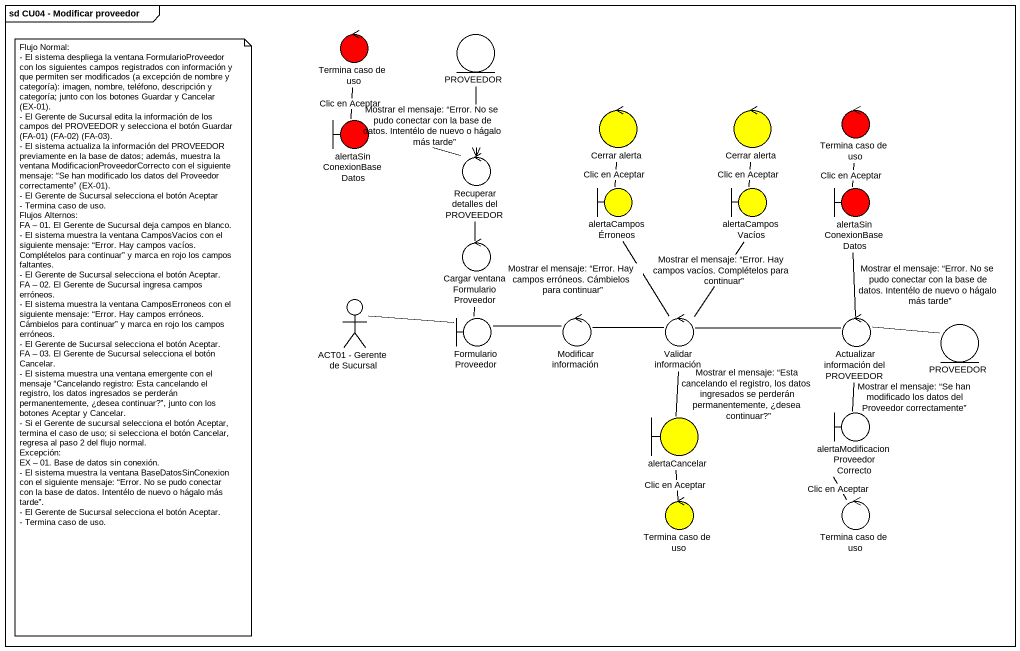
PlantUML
@startuml
mainframe sd CU04 - Modificar proveedor
control "Termina caso de uso" as Termina_caso_de_uso #FF0000
entity PROVEEDOR
control "Cerrar alerta" as Cerrar_alerta #FFFF00
control "Cerrar alerta" as Cerrar_alerta_2 #FFFF00
control "Termina caso de uso" as Termina_caso_de_uso_2 #FF0000
boundary alertaSinConexionBaseDatos #FF0000
control "Recuperar detalles del PROVEEDOR" as Recuperar_detalles_del
boundary alertaCamposÉrroneos #FFFF00
boundary alertaCamposVacíos #FFFF00
boundary "alertaSinConexionBaseDatos" as alertaSinConexionBaseDatos_2 #FF0000
control "Cargar ventana FormularioProveedor" as Cargar_ventana
actor "ACT01 - Gerente de Sucursal" as ACT01_Gerente_de_Sucursal
boundary FormularioProveedor
control "Modificar información" as Modificar_información
control "Validar información" as Validar_información
control "Actualizar información del PROVEEDOR" as Actualizar_información_del
entity "PROVEEDOR" as PROVEEDOR_2
boundary alertaCancelar #FFFF00
boundary "alertaModificacionProveedorCorrecto" as alertaModificacionProveedorC
control "Termina caso de uso" as Termina_caso_de_uso_3 #FFFF00
control "Termina caso de uso" as Termina_caso_de_uso_4
PROVEEDOR --> Recuperar_detalles_del
alertaSinConexionBaseDatos -up- Termina_caso_de_uso : Clic en Aceptar
Recuperar_detalles_del -left- alertaSinConexionBaseDatos : Mostrar el mensaje: “Error. No se pudo conectar con la base de datos. Intentélo de nuevo o hágalo más tarde”
Recuperar_detalles_del -- Cargar_ventana
alertaCamposÉrroneos -up- Cerrar_alerta : Clic en Aceptar
alertaCamposVacíos -up- Cerrar_alerta_2 : Clic en Aceptar
alertaSinConexionBaseDatos_2 -up- Termina_caso_de_uso_2 : Clic en Aceptar
ACT01_Gerente_de_Sucursal -right- FormularioProveedor
FormularioProveedor -up- Cargar_ventana
FormularioProveedor -right- Modificar_información
Validar_información -up- alertaCamposÉrroneos : Mostrar el mensaje: “Error. Hay campos erróneos. Cámbielos para continuar”
Validar_información -up- alertaCamposVacíos : Mostrar el mensaje: “Error. Hay campos vacíos. Complételos para continuar”
Validar_información -left- Modificar_información
Validar_información -right- Actualizar_información_del
Actualizar_información_del -up- alertaSinConexionBaseDatos_2 : Mostrar el mensaje: “Error. No se pudo conectar con la base de datos. Intentélo de nuevo o hágalo más tarde”
Actualizar_información_del -right- PROVEEDOR_2
alertaCancelar -up- Validar_información : Mostrar el mensaje: “Esta cancelando el registro, los datos ingresados se perderán permanentemente, ¿desea continuar?”
alertaModificacionProveedorC -up- Actualizar_información_del : Mostrar el mensaje: “Se han modificado los datos del Proveedor correctamente”
Termina_caso_de_uso_3 -up- alertaCancelar : Clic en Aceptar
Termina_caso_de_uso_4 -up- alertaModificacionProveedorC : Clic en Aceptar
note as N1
  Flujo Normal:
  - El sistema despliega la ventana FormularioProveedor con los siguientes campos registrados con información y que permiten ser modificados (a excepción de nombre y categoría): imagen, nombre, teléfono, descripción y categoría; junto con los botones Guardar y Cancelar (EX-01).
  - El Gerente de Sucursal edita la información de los campos del PROVEEDOR y selecciona el botón Guardar (FA-01) (FA-02) (FA-03).
  - El sistema actualiza la información del PROVEEDOR previamente en la base de datos; además, muestra la ventana ModificacionProveedorCorrecto con el siguiente mensaje: “Se han modificado los datos del Proveedor correctamente” (EX-01).
  - El Gerente de Sucursal selecciona el botón Aceptar
  - Termina caso de uso.
  Flujos Alternos:
  FA – 01. El Gerente de Sucursal deja campos en blanco.
  - El sistema muestra la ventana CamposVacios con el siguiente mensaje: “Error. Hay campos vacíos. Complételos para continuar” y marca en rojo los campos faltantes.
  - El Gerente de Sucursal selecciona el botón Aceptar.
  FA – 02. El Gerente de Sucursal ingresa campos erróneos.
  - El sistema muestra la ventana CamposErroneos con el siguiente mensaje: “Error. Hay campos erróneos. Cámbielos para continuar” y marca en rojo los campos erróneos.
  - El Gerente de Sucursal selecciona el botón Aceptar.
  FA – 03. El Gerente de Sucursal selecciona el botón Cancelar.
  - El sistema muestra una ventana emergente con el mensaje “Cancelando registro: Esta cancelando el registro, los datos ingresados se perderán permanentemente, ¿desea continuar?”, junto con los botones Aceptar y Cancelar.
  - Si el Gerente de sucursal selecciona el botón Aceptar, termina el caso de uso; si selecciona el botón Cancelar, regresa al paso 2 del flujo normal.
  Excepción:
  EX – 01. Base de datos sin conexión.
  - El sistema muestra la ventana BaseDatosSinConexion con el siguiente mensaje: “Error. No se pudo conectar con la base de datos. Intentélo de nuevo o hágalo más tarde”.
  - El Gerente de Sucursal selecciona el botón Aceptar.
  - Termina caso de uso.
end note
@enduml
